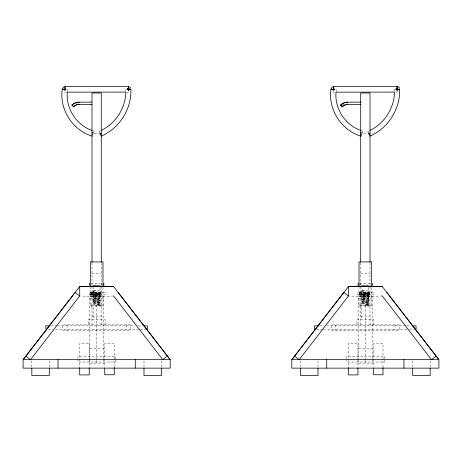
<?xml version="1.0" encoding="UTF-8"?>
<svg xmlns="http://www.w3.org/2000/svg" width="462" height="462" viewBox="0 0 462 462"><rect width="100%" height="100%" fill="white"/><g stroke="black" fill="none" stroke-linecap="round" stroke-linejoin="round"><path stroke-width="0.35" stroke-dasharray="2.31 1.73" d="M95.738 294.444L95.738 290.194M364.454 294.444L364.454 290.194M125.837 91.384L125.878 89.258L126.611 89.27M394.548 91.384L394.588 89.258L394.923 89.264M96.645 359.754L96.645 305.243C93.826 304.215 103.107 306.502 99.746 303.753M67.365 91.488L67.521 89.518L67.169 89.489M336.076 91.488L336.238 89.518L335.47 89.455M97.574 299.018C106.214 297.638 93.595 296.592 93.509 296.887C92.902 297.961 104.897 296.448 98.475 295.097C97.211 295.847 92.978 293.809 93.48 295.12C94.953 294.438 98.701 295.455 100.549 294.046C95.709 290.61 94.75 295.097 101.288 294.086M96.662 293.705L96.668 292.925M369.115 299.826L362.087 298.885L362.116 299.393L369.023 298.562L369.098 297.684L367.891 297.297L362.116 296.783L362.087 297.291L368.497 296.65L369.294 296.096L368.994 295.472L362.121 294.617L362.052 295.183L368.526 294.525L369.265 294.046L369.046 293.399L365.367 292.902L365.344 293.745L368.601 294.161L368.578 293.572L362.78 294.121L361.521 294.617L361.457 295.12L362.202 295.588L368.647 296.234L368.601 295.663L361.706 296.54L361.423 297.17L362.231 297.707L368.612 298.342L368.612 297.834L362.809 298.354L361.475 298.902L361.706 299.63L368.497 300.387M365.373 293.705L365.367 292.902M361.602 303.765L368.618 304.695L368.607 304.181L365.355 304.545L365.367 305.388L368.936 304.96L369.277 304.267L368.457 303.753M93.971 131.612L94.104 131.289L91.996 130.434M362.682 131.612L362.814 131.289L360.712 130.434M365.367 305.388L365.361 304.556M100.71 130.734L98.984 131.647L99.324 132.299M368.849 131.041L367.694 131.647L368.041 132.299M97.557 300.716L98.412 300.664A3.534 0.531 0 0 0 100.144 300.133A3.534 0.531 0 0 0 97.557 299.694M366.274 300.716L367.123 300.664A3.534 0.531 0 0 0 368.861 300.133A3.534 0.531 0 0 0 366.274 299.694M98.394 298.544L98.412 298.544A3.534 0.531 0 0 0 100.144 298.019A3.534 0.531 0 0 0 97.557 297.574M367.105 298.544L367.123 298.544A3.534 0.531 0 0 0 368.861 298.019A3.534 0.531 0 0 0 366.274 297.574M113.577 295.969L96.645 296.65L81.121 296.026M382.288 295.969L365.355 296.65L349.133 295.998M97.546 299.018L93.399 299.393L93.44 298.879L100.398 299.826M96.65 304.556L99.89 304.181L99.844 304.695L94.086 304.169L93.053 303.898L92.695 303.297L94.046 302.593L99.884 302.015L99.867 302.604L94.063 302.05L92.937 301.703L92.746 301.051L94.075 300.473L99.925 299.942L99.821 300.427L94.115 299.936L92.989 299.63L92.712 299.001L94.098 298.354L99.896 297.834L99.838 298.342L94.092 297.823L92.966 297.493L92.723 296.852L94.04 296.246L99.89 295.663L99.861 296.252L94.069 295.703L93.029 295.42L92.7 294.802L94.069 294.121L99.936 293.589L99.89 294.161L90.304 294.086M368.312 293.283L370.004 293.283L359.014 293.283M66.707 92.14L64.899 92.14L64.899 91.309M126.449 92.14L128.39 92.14L128.39 91.309M334.817 92.14L333.61 92.14L333.61 91.309M395.79 92.14L397.101 92.14L397.101 91.309M94.144 133.275L98.429 133.275M363.571 133.275L367.146 133.275M91.996 273.533L101.288 273.533M360.712 273.533L370.004 273.533M91.014 283.212L102.425 283.212M359.731 283.212L370.426 283.212M101.288 284.361L102.42 284.361M359.58 284.361L360.712 284.361M100.139 290.194L93.151 290.194L93.133 319.612M91.996 292.007L101.288 292.007M360.712 292.007L370.004 292.007M90.304 292.544L102.986 292.544M359.014 292.544L371.696 292.544M90.304 292.896L101.288 292.896M359.014 292.896L370.004 292.896M90.304 293.064L101.288 293.064M359.014 293.064L370.004 293.064M370.004 293.537L359.014 293.537M90.304 293.537L101.288 293.537M359.014 294.086L370.004 294.086M90.304 294.34L101.288 294.34M359.014 294.34L370.004 294.34M90.304 294.56L101.288 294.56M359.014 294.56L370.004 294.56M90.304 294.727L101.288 294.727M359.014 294.727L370.004 294.727M90.304 294.831L101.288 294.831M359.014 294.831L370.004 294.831M90.304 295.079L102.986 295.079M359.014 295.079L371.696 295.079M89.767 298.458L103.523 298.458M358.477 298.458L372.233 298.458M100.069 302.575L93.214 302.575L93.214 287.439M90.304 305.243L102.986 305.243M359.014 305.243L371.696 305.243M91.996 316.077L101.288 316.077M360.712 316.077L370.004 316.077M50.756 325.854L57.126 325.854M57.831 325.854L135.17 325.854M138.034 325.854L142.336 325.854M319.473 325.854L323.718 325.854M326.547 325.854L406.029 325.854M406.745 325.854L411.047 325.854M47.933 329.239L52.882 329.239M55.711 329.239L139.466 329.239M140.182 329.239L146.633 329.239M316.643 329.239L323.007 329.239M323.718 329.239L406.745 329.239M409.615 329.239L415.35 329.239M89.767 348.689L103.523 348.689M358.477 348.689L372.233 348.689M99.838 303.771L93.388 303.06L93.364 303.644L99.215 303.112L100.6 302.333L99.226 301.536L93.341 300.993L93.405 301.559L99.238 300.987L100.364 300.629L100.329 299.746M368.549 303.771L362.104 303.06L362.075 303.644L367.925 303.112L369.317 302.333L367.943 301.536L362.058 300.993L362.121 301.559L367.948 300.987L369.074 300.629L369.046 299.746M368.532 300.427C368.22 299.636 363.328 300.433 361.659 300.814C360.966 303.06 365.962 301.825 367.117 302.281C372.181 302.881 361.74 300.953 361.544 303.696M430.168 360.735L430.168 367.608M412.71 360.735L412.71 368.133M394.987 324.901L394.987 330.191M384.528 358.76L384.528 356.294L346.65 356.294L346.65 358.76M384.528 360.244L384.528 362.029L346.65 362.029L346.65 360.244M382.986 367.527L382.986 343.561L373.463 343.561L373.463 367.423M373.822 324.901L373.822 319.612L356.889 319.612L356.889 324.901M372.233 358.368L372.233 296.65L358.477 296.65L358.477 359.754M372.233 359.061L372.233 363.9L358.477 363.9L358.477 360.447M371.696 287.485L371.696 306.023L359.014 306.023L359.014 287.485M370.218 305.243L370.218 306.023M370.004 262.699L370.004 285.614M370.004 286.325L370.004 324.901M368.849 306.023L368.849 290.194L361.862 290.194L361.85 319.612M368.786 287.439L368.786 302.575L361.931 302.575L361.931 287.439M365.355 305.243L365.355 359.754M365.355 360.447L365.355 363.9M363.611 290.194L363.611 294.56M362.329 290.194L362.329 294.727M360.712 262.699L360.712 285.614M360.712 286.325L360.712 324.901M360.493 305.243L360.493 306.023M357.952 358.76L357.952 343.41L348.423 343.41L348.423 368.116M357.952 359.159L357.952 367.036M335.73 324.901L335.73 330.191M318.006 360.735L318.006 368.133M300.543 360.735L300.543 368.133M161.457 360.735L161.457 367.608M143.994 360.735L143.994 368.133M126.27 324.901L126.27 330.191M115.818 358.76L115.818 356.294L77.934 356.294L77.934 358.76M115.818 360.244L115.818 362.029L77.934 362.029L77.934 360.244M114.27 367.527L114.27 343.561L104.747 343.561L104.747 367.423M105.111 324.901L105.111 319.612L88.178 319.612L88.178 324.901M103.523 358.368L103.523 296.65L89.767 296.65L89.767 359.754M103.523 359.061L103.523 363.9L89.767 363.9L89.767 360.447M102.986 287.485L102.986 306.023L90.304 306.023L90.304 287.485M101.507 305.243L101.507 306.023M101.288 262.699L101.288 285.614M101.288 286.325L101.288 324.901M100.069 287.439L100.139 306.023M96.645 360.447L96.645 363.9M94.895 290.194L94.895 294.56M93.619 290.194L93.619 294.727M91.996 262.699L91.996 285.614M91.996 286.325L91.996 324.901M91.782 305.243L91.782 306.023M89.235 358.76L89.235 343.41L79.712 343.41L79.712 368.116M89.235 359.159L89.235 367.036M67.013 324.901L67.013 330.191M49.29 360.735L49.29 368.133M31.832 360.735L31.832 368.133M76.08 103.829A9.511 9.477 90 0 1 77.021 103.534M97.557 301.807A3.534 0.531 0 0 1 100.179 302.321A3.534 0.531 0 0 1 97.557 302.829M97.557 303.927A3.534 0.531 0 0 1 100.179 304.435A3.534 0.531 0 0 1 97.557 304.949M97.557 295.461A3.534 0.531 0 0 1 100.179 295.969A3.534 0.531 0 0 1 97.557 296.483M97.557 293.341A3.534 0.531 0 0 1 100.179 293.855A3.534 0.531 0 0 1 97.557 294.363M95.726 301.773A3.534 0.531 0 0 1 93.11 301.264A3.534 0.531 0 0 1 95.726 300.75M95.726 299.659A3.534 0.531 0 0 1 93.11 299.145A3.534 0.531 0 0 1 95.726 298.637M95.726 297.54A3.534 0.531 0 0 1 93.11 297.031A3.534 0.531 0 0 1 95.726 296.517M95.726 295.426A3.534 0.531 0 0 1 93.11 294.912A3.534 0.531 0 0 1 95.726 294.404M342.232 105.267A9.511 9.477 -90 0 1 344.796 103.829M366.274 301.807A3.534 0.531 0 0 1 368.89 302.321A3.534 0.531 0 0 1 366.274 302.829M366.274 303.927A3.534 0.531 0 0 1 368.89 304.435A3.534 0.531 0 0 1 366.274 304.949M366.274 295.461A3.534 0.531 0 0 1 368.89 295.969A3.534 0.531 0 0 1 366.274 296.483M366.274 293.341A3.534 0.531 0 0 1 368.89 293.855A3.534 0.531 0 0 1 366.274 294.363M364.443 301.773A3.534 0.531 0 0 1 361.821 301.264A3.534 0.531 0 0 1 364.443 300.75M364.443 299.659A3.534 0.531 0 0 1 361.821 299.145A3.534 0.531 0 0 1 364.443 298.637M364.443 297.54A3.534 0.531 0 0 1 361.821 297.031A3.534 0.531 0 0 1 364.443 296.517M364.443 295.426A3.534 0.531 0 0 1 361.821 294.912A3.534 0.531 0 0 1 364.443 294.404M101.288 293.283L90.304 293.283L101.288 293.283M105.036 292.752L89.183 292.752L89.183 294.872L105.036 294.872L105.036 292.752M373.746 292.752L357.9 292.752L357.9 294.872L373.746 294.872L373.746 292.752M130.503 324.901L62.78 324.901L62.78 330.191L130.503 330.191L130.503 324.901M399.22 324.901L331.497 324.901L331.497 330.191L399.22 330.191L399.22 324.901"/><path stroke-width="0.69" d="M64.899 89.131L64.899 86.469L128.39 86.469L128.39 90.725M333.61 89.131L333.61 86.469L397.101 86.469L397.101 90.725M91.996 136.117C72.499 130.128 59.194 109.315 62.272 89.108L64.899 89.305L64.899 90.725M360.712 136.117C341.216 130.128 327.904 109.315 330.983 89.108L333.61 89.305L333.61 90.725M128.349 90.217L128.39 86.469M397.06 90.217L397.101 86.469M127.183 88.883L130.902 89.351C131.658 109.072 119.369 128.228 101.328 136.099L100.982 135.447M395.894 88.883L399.613 89.351C400.375 109.072 388.086 128.228 370.039 136.099L369.883 135.799M128.43 90.217C127.795 86.302 130.989 89.963 127.194 88.802M397.141 90.217C396.512 86.302 399.705 89.963 395.905 88.802M330.983 89.108L333.483 89.899L333.616 89.495A0.739 0.733 -15.9 0 1 334.038 89.189L333.628 86.567M92.619 134.944L92.856 134.361L91.996 134.009M93.607 132.507L93.37 133.096L91.996 132.542M360.834 136.169L361.128 135.453M361.33 134.944L361.567 134.361L360.712 134.009M362.318 132.507L362.081 133.096L360.712 132.542M62.445 88.467L63.958 86.775M331.156 88.467L332.669 86.775M25.936 356.138L75.139 292.44L79.712 295.969L30.509 359.667L25.936 356.138L23.1 359.667L23.1 368.133L170.189 368.133L170.189 359.667L113.577 286.527L96.645 286.018L79.712 286.527L23.1 359.667L170.189 359.667L118.145 292.44M294.646 356.138L343.855 292.44L348.423 295.969L299.22 359.667L294.646 356.138L291.811 359.667L291.811 368.133L438.9 368.133L438.9 359.667L382.288 286.527L365.355 286.018L348.423 286.527L291.811 359.667L438.9 359.667L386.861 292.44M71.957 105.065L73.602 106.78L71.957 105.065L72.736 104.377A10.649 10.609 -90 0 1 77.731 102.212L91.996 102.096M72.101 105.053L72.88 104.366A10.661 10.626 -90 0 1 77.882 102.2M73.464 106.791L74.301 106.173A8.362 8.333 -90 0 1 78.222 104.47M346.933 104.47A8.362 8.333 -90 0 0 343.012 106.173L342.175 106.791L340.667 105.065L341.453 104.377A10.649 10.609 -90 0 1 346.448 102.212L360.712 102.096M340.667 105.065L341.597 104.366A10.661 10.626 -90 0 1 346.598 102.2M342.175 106.791L342.868 106.185A8.351 8.322 -90 0 1 346.783 104.487L347.851 104.383M167.354 356.138L162.78 359.667L113.577 295.969M436.064 356.138L431.491 359.667L382.288 295.969M101.288 130.434C115.685 123.446 125.525 108.096 125.82 92.094L67.308 92.14C65.783 108.53 76.461 125.029 91.996 130.434M100.156 133.87L101.288 133.275M370.004 130.434C384.401 123.446 394.242 108.096 394.536 92.094L336.024 92.14C334.494 108.53 345.178 125.029 360.712 130.434M368.867 133.87L370.004 133.275M79.141 104.383L78.072 104.487A8.351 8.322 -90 0 0 74.157 106.185M62.641 89.056C61.752 89.131 64.946 90.448 64.905 89.495A0.739 0.733 -15.9 0 1 65.327 89.189L64.917 86.567M78.962 104.4L78.962 104.1L78.99 104.4L91.996 104.4M360.712 104.4L347.672 104.4L347.672 104.1L347.701 104.4M93.214 286.018L95.755 286.018M97.528 286.018L99.451 286.018M361.931 286.018L364.472 286.018M366.245 286.018L367.781 286.018M113.577 286.527L79.712 286.527L79.712 295.969M382.288 286.527L348.423 286.527L348.423 295.969M49.347 325.854L45.807 325.854L45.807 329.239M143.769 325.854L147.349 325.854L147.349 329.239M318.763 325.854L314.524 325.854L314.524 329.239M412.479 325.854L416.066 325.854L416.066 329.239M395.847 89.281L399.613 89.351M127.131 89.281L130.902 89.351M333.61 89.305L334.921 89.414M64.899 89.305L66.21 89.414M397.834 86.533L399.07 87.289L399.584 88.259M129.47 86.648L130.873 88.259M340.812 105.053L342.319 106.78M368.283 132.761L369.456 134.985M99.567 132.761L100.739 134.985M78.921 102.096L78.962 102.512L78.962 102.096M430.168 368.289L430.168 375.542L412.71 375.542L412.71 368.289M403.979 359.667L403.979 368.133M382.986 367.723L382.986 374.763L373.463 374.763L373.463 368.624M372.563 283.212L372.563 285.325M371.696 286.775L371.696 261.919L359.014 261.919L359.014 286.775M370.004 262.058L370.004 93.012L360.712 93.012L360.712 262.058M368.786 286.018L368.786 286.527M365.355 286.018L365.355 286.527M358.108 283.212L358.108 285.325M357.952 367.688L357.952 374.913L348.423 374.913L348.423 367.677M326.732 359.667L326.732 368.133M318.006 368.289L318.006 375.542L300.543 375.542L300.543 368.289M161.457 368.289L161.457 375.542L143.994 375.542L143.994 368.289M135.268 359.667L135.268 368.133M114.27 367.723L114.27 374.763L104.747 374.763L104.747 368.624M103.846 283.212L103.846 285.325M102.986 286.775L102.986 261.919L90.304 261.919L90.304 286.775M101.288 262.058L101.288 93.012L91.996 93.012L91.996 262.058M100.069 286.018L100.069 286.527M96.645 286.018L96.645 286.527M89.391 283.212L89.391 285.325M89.235 367.688L89.235 374.913L79.712 374.913L79.712 367.677M58.021 359.667L58.021 368.133M49.29 368.289L49.29 375.542L31.832 375.542L31.832 368.289M347.672 102.512L347.632 102.096L347.672 102.512"/></g></svg>
